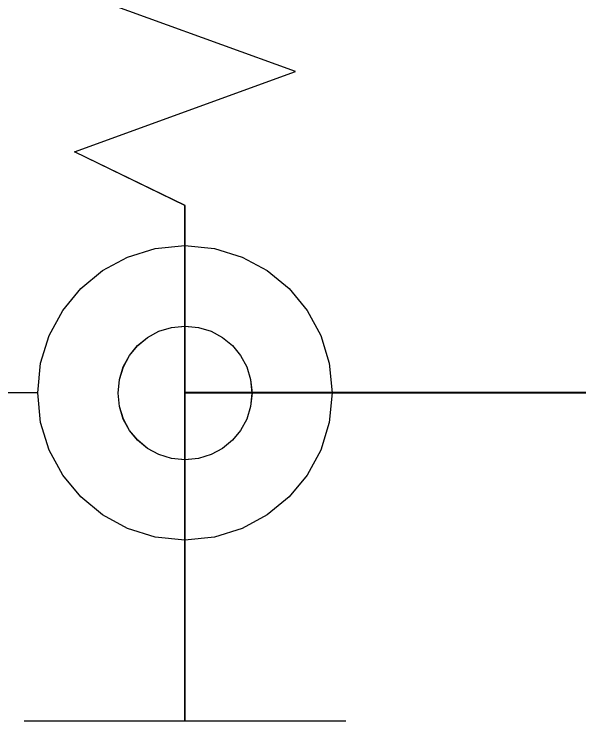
# Model space of a CAD drawing. Extents: x 1 to 47.7, y 0.2 to 35.
# Drawn here: x 36.4908 to 36.7042, y 11.2168 to 11.4807 of the extents above; entities that cross this region are included whole.
import ezdxf

# ---------------------------------------------------------------- set-up
doc = ezdxf.new("R2010")
doc.units = 0
doc.header["$MEASUREMENT"] = 0
for name, color, linetype in [('7_2___8__INDEPENDENT_INPUT', 7, 'CONTINUOUS'), ('7_3___8__OPTOISO_INDEPENDE', 7, 'CONTINUOUS'), ('7_4___24__OPTOISO_INDEPEND', 7, 'CONTINUOUS'), ('7_5___8__INDEPENDENT_INPUT', 7, 'CONTINUOUS'), ('7_6____8__INDEPENDENT_INPU', 7, 'CONTINUOUS'), ('7_7____8__OPTOISO_INDEPEND', 7, 'CONTINUOUS'), ('7_8____8__OPTOISO_INDEPEND', 7, 'CONTINUOUS')]:
    doc.layers.add(name, color=color, linetype=linetype)

msp = doc.modelspace()

# ---------------------------------------------------------------- linework, layer by layer
at = {"layer": '7_2___8__INDEPENDENT_INPUT'}
for points in [[(36.55459, 11.21681), (36.55459, 11.33932), (36.70423, 11.33932)], [(36.4946, 11.21681), (36.61459, 11.21681)]]:
    msp.add_lwpolyline(points, dxfattribs=at)
at = {"layer": '7_3___8__OPTOISO_INDEPENDE'}
for points in [[(36.55459, 11.21681), (36.55459, 11.33932), (36.70423, 11.33932)], [(36.4946, 11.21681), (36.61459, 11.21681)]]:
    msp.add_lwpolyline(points, dxfattribs=at)
at = {"layer": '7_4___24__OPTOISO_INDEPEND'}
for points in [[(36.49957, 11.33929), (36.44958, 11.33929), (36.4496, 11.63929)], [(36.60957, 11.33929), (36.70423, 11.33929)]]:
    msp.add_lwpolyline(points, dxfattribs=at)
msp.add_lwpolyline([(36.55455, 11.3943), (36.56564, 11.39319), (36.57596, 11.38998), (36.58531, 11.38492), (36.59345, 11.3782), (36.60017, 11.37006), (36.60524, 11.36072), (36.60845, 11.35039), (36.60957, 11.33929), (36.60845, 11.32821), (36.60524, 11.31788), (36.60017, 11.30854), (36.59345, 11.30041), (36.58531, 11.29369), (36.57596, 11.28862), (36.56564, 11.28542), (36.55455, 11.28431), (36.54347, 11.28542), (36.53315, 11.28862), (36.52381, 11.29369), (36.51568, 11.30041), (36.50896, 11.30854), (36.50389, 11.31788), (36.50068, 11.32821), (36.49957, 11.33929), (36.50068, 11.35039), (36.50389, 11.36072), (36.50896, 11.37006), (36.51568, 11.3782), (36.52381, 11.38492), (36.53315, 11.38998), (36.54347, 11.39319)], close=True, dxfattribs=at)
at = {"layer": '7_5___8__INDEPENDENT_INPUT'}
for points in [[(36.70424, 11.33935), (36.55457, 11.33935), (36.55457, 11.4092), (36.51333, 11.42919), (36.59583, 11.45922), (36.51333, 11.48922), (36.59583, 11.51925), (36.51333, 11.54925), (36.59583, 11.57928), (36.55457, 11.59927), (36.55457, 11.6392), (36.70424, 11.6392)], [(36.55457, 11.21679), (36.55457, 11.33935), (36.70424, 11.33935)], [(36.49457, 11.21679), (36.61458, 11.21679)]]:
    msp.add_lwpolyline(points, dxfattribs=at)
msp.add_lwpolyline([(36.55456, 11.36422), (36.5596, 11.36371), (36.5643, 11.36225), (36.56855, 11.35995), (36.57225, 11.35689), (36.57531, 11.35318), (36.57762, 11.34893), (36.57907, 11.34423), (36.57958, 11.33918), (36.57907, 11.33415), (36.57762, 11.32947), (36.57531, 11.32523), (36.57225, 11.32154), (36.56855, 11.31849), (36.5643, 11.31619), (36.5596, 11.31473), (36.55456, 11.31423), (36.54952, 11.31473), (36.54483, 11.31619), (36.54059, 11.31849), (36.53689, 11.32154), (36.53384, 11.32523), (36.53154, 11.32947), (36.53008, 11.33415), (36.52957, 11.33918), (36.53008, 11.34423), (36.53154, 11.34893), (36.53384, 11.35318), (36.53689, 11.35689), (36.54059, 11.35995), (36.54483, 11.36225), (36.54952, 11.36371)], close=True, dxfattribs=at)
at = {"layer": '7_6____8__INDEPENDENT_INPU'}
for points in [[(36.55459, 11.21681), (36.55459, 11.33932), (36.70423, 11.33932)], [(36.4946, 11.21681), (36.61459, 11.21681)]]:
    msp.add_lwpolyline(points, dxfattribs=at)
at = {"layer": '7_7____8__OPTOISO_INDEPEND'}
for points in [[(36.55459, 11.21681), (36.55459, 11.33932), (36.70423, 11.33932)], [(36.4946, 11.21681), (36.61459, 11.21681)]]:
    msp.add_lwpolyline(points, dxfattribs=at)
at = {"layer": '7_8____8__OPTOISO_INDEPEND'}
for points in [[(36.70423, 11.33921), (36.55459, 11.33921), (36.55459, 11.4092), (36.51335, 11.42919), (36.59585, 11.45922), (36.51335, 11.48922), (36.59585, 11.51925), (36.51335, 11.54925), (36.59585, 11.57928), (36.55459, 11.59927), (36.55459, 11.63931), (36.70423, 11.63931)], [(36.55459, 11.21679), (36.55459, 11.33921), (36.70423, 11.33921)], [(36.49459, 11.21681), (36.6146, 11.21681)]]:
    msp.add_lwpolyline(points, dxfattribs=at)
msp.add_lwpolyline([(36.55458, 11.36422), (36.55962, 11.36371), (36.56432, 11.36225), (36.56857, 11.35995), (36.57227, 11.35689), (36.57533, 11.35318), (36.57764, 11.34893), (36.57909, 11.34423), (36.5796, 11.33918), (36.57909, 11.33415), (36.57764, 11.32947), (36.57533, 11.32523), (36.57227, 11.32154), (36.56857, 11.31849), (36.56432, 11.31619), (36.55962, 11.31473), (36.55458, 11.31423), (36.54954, 11.31473), (36.54485, 11.31619), (36.54061, 11.31849), (36.53691, 11.32154), (36.53386, 11.32523), (36.53156, 11.32947), (36.5301, 11.33415), (36.52959, 11.33918), (36.5301, 11.34423), (36.53156, 11.34893), (36.53386, 11.35318), (36.53691, 11.35689), (36.54061, 11.35995), (36.54485, 11.36225), (36.54954, 11.36371)], close=True, dxfattribs=at)

doc.saveas('drawing.dxf')
